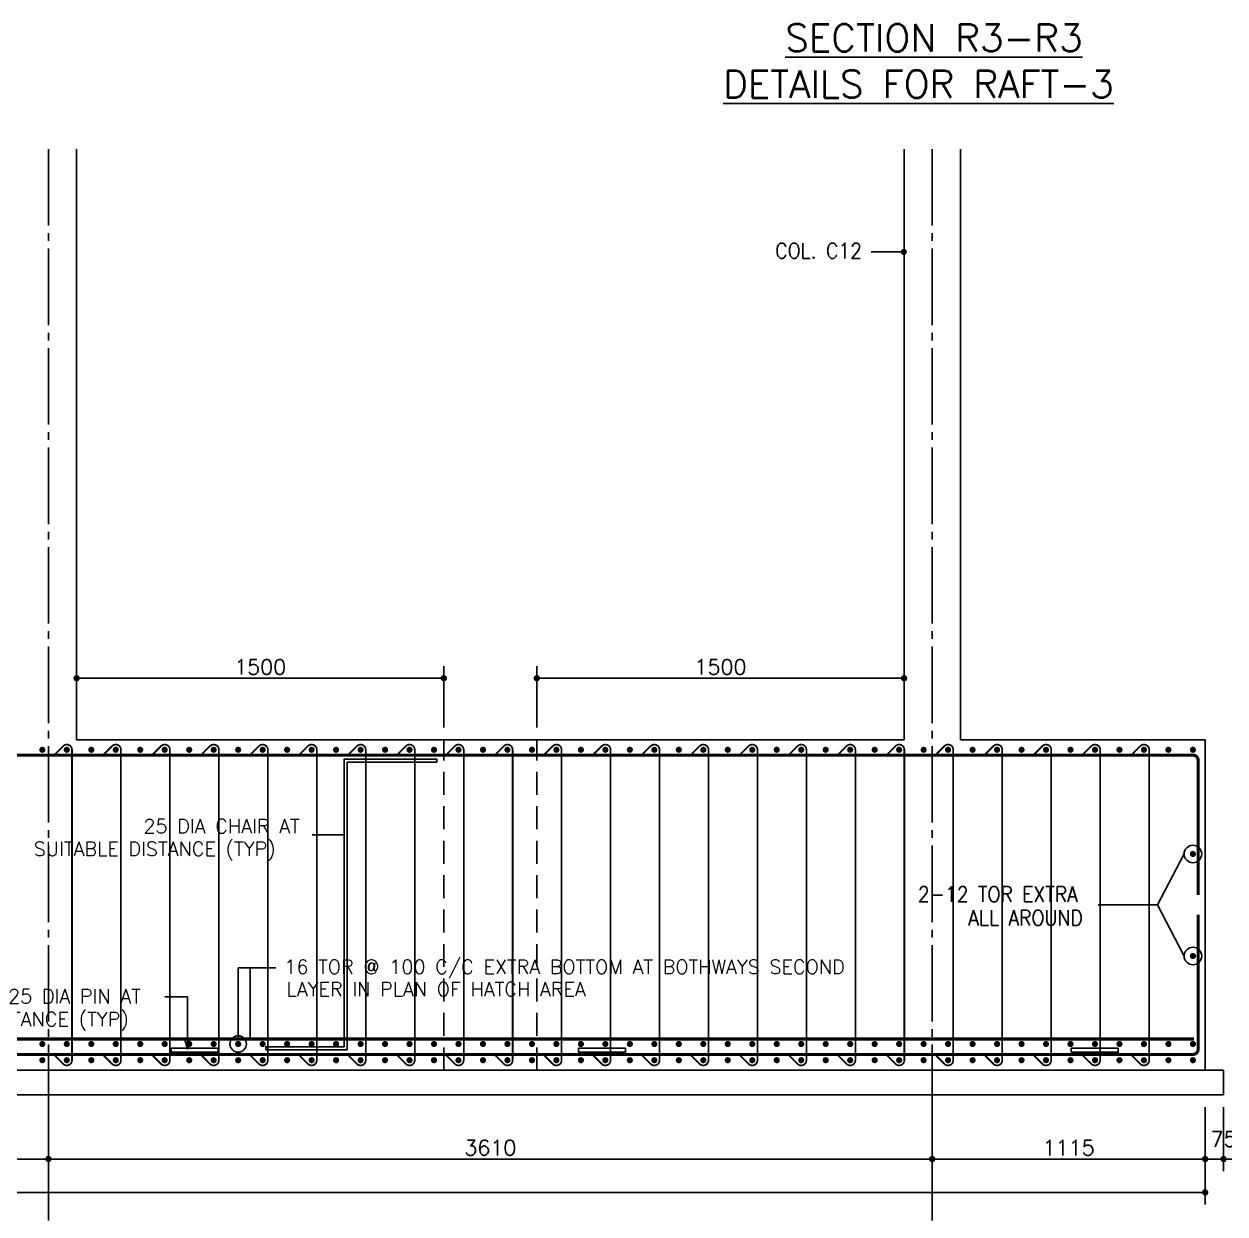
# Model space of a CAD drawing. Extents: x -200722 to 834823, y -494970 to 88783.
# Drawn here: x 472360 to 491983, y -78065 to -58631 of the extents above; entities that cross this region are included whole.
import ezdxf
from ezdxf.enums import TextEntityAlignment as Align

# ---------------------------------------------------------------- set-up
doc = ezdxf.new("R2010")
doc.units = 0
doc.header["$LTSCALE"] = 100
doc.header["$MEASUREMENT"] = 0
doc.header["$PDMODE"] = 34
for name, pattern in [('ACAD_ISO04W100', [30, 24, -3, 0, -3]), ('CL', [3.25, 2.5, -0.25, 0.25, -0.25]), ('HIDDEN', [0.375, 0.25, -0.125])]:
    doc.linetypes.add(name, pattern=pattern)
doc.layers.get('0').update_dxf_attribs({"linetype": 'CONTINUOUS'})
doc.layers.get('DEFPOINTS').update_dxf_attribs({"linetype": 'CONTINUOUS'})
for name, color, linetype in [('5', 4, 'CONTINUOUS'), ('A-Grid', 5, 'ACAD_ISO04W100'), ('BEAM', 4, 'CONTINUOUS'), ('STEEL', 6, 'CONTINUOUS'), ('TEXT', 2, 'CONTINUOUS')]:
    doc.layers.add(name, color=color, linetype=linetype)
doc.styles.add('ROMANS', font='romans.shx')
doc.styles.get("Standard").update_dxf_attribs({"font": 'simplex.shx'})
doc.dimstyles.new('01 S.K', dxfattribs={"dimtxt": 230, "dimasz": 100, "dimexe": 200, "dimexo": 100, "dimgap": 50, "dimtad": 1, "dimdec": 0, "dimzin": 0, "dimdsep": 46, "dimtxsty": 'Standard', "dimblk": 'DOT', "dimcen": 0.09, "dimclrd": 4, "dimclre": 4, "dimclrt": 4, "dimadec": 0, "dimazin": 0, "dimtfac": 1, "dimtdec": 0, "dimtofl": 0, "dimtmove": 0, "dimatfit": 3, "dimfxl": 2, "dimtolj": 1, "dimtzin": 0, "dimarcsym": 1})
doc.dimstyles.new('STANDARD$0', dxfattribs={"dimtxt": 2.5, "dimasz": 2.5, "dimexe": 2, "dimexo": 0.7, "dimgap": 0.9, "dimtad": 1, "dimdec": 0, "dimdsep": 46, "dimtxsty": 'ROMANS', "dimcen": 0.09, "dimclrd": 4, "dimclre": 4, "dimclrt": 3, "dimadec": 0, "dimazin": 0, "dimtfac": 1, "dimtdec": 0, "dimtmove": 0, "dimatfit": 3, "dimfxl": 1, "dimtolj": 1, "dimtzin": 0, "dimarcsym": 0})

# ---------------------------------------------------------------- blocks, each defined once
blk = doc.blocks.new('DOT')
at = {"color": 0, "linetype": 'ByBlock'}
blk.add_line((-0.5, 0), (-1, 0), dxfattribs=at)
at = {"color": 0, "linetype": 'ByBlock', "const_width": 0.5}
blk.add_lwpolyline([(-0.25, 0, 1), (0.25, 0, 1)], format="xyb", close=True, dxfattribs=at)
blk = doc.blocks.new('*D754')
at = {"layer": 'BEAM', "color": 0, "lineweight": -2, "transparency": 16777216}
for p, q in [((494319, -62119), (492899, -62119)), ((493099, -76015), (493099, -62223)), ((494319, -76119), (492899, -76119))]:
    blk.add_line(p, q, dxfattribs=at)
at = {"layer": 'DEFPOINTS', "color": 0, "lineweight": -3, "transparency": 16777216}
for p in [(493099, -62119), (494519, -62119), (494519, -76119)]:
    blk.add_point(p, dxfattribs=at)
at = {"layer": 'BEAM', "color": 0, "lineweight": -2, "transparency": 16777216, "xscale": 104, "yscale": 104, "zscale": 104}
for p, rotation in [((493099, -62119), 90), ((493099, -76119), 270)]:
    blk.add_blockref('DOT', p, dxfattribs=dict(at, rotation=rotation))
at = {"layer": 'BEAM', "color": 0, "transparency": 16777216, "insert": (492915, -69119), "char_height": 248, "attachment_point": 5, "rotation": 90}
blk.add_mtext('\\A1;{\\C4;MINI. 3500 OR UP TO GOOD SOIL}', dxfattribs=at)
blk = doc.blocks.new('_DOT')
at = {"color": 0, "linetype": 'ByBlock'}
blk.add_line((-0.5, 0), (-1, 0), dxfattribs=at)
at = {"color": 0, "linetype": 'ByBlock', "const_width": 0.5}
blk.add_lwpolyline([(-0.25, 0, 1), (0.25, 0, 1)], format="xyb", close=True, dxfattribs=at)
blk = doc.blocks.new('*D936')
at = {"layer": 'BEAM', "color": 0, "lineweight": -2, "transparency": 16777216}
for p, q in [((491659, -76319), (491659, -77368)), ((491959, -76319), (491959, -77368)), ((491555, -77168), (491451, -77168)), ((491959, -77168), (491659, -77168)), ((492063, -77168), (492167, -77168))]:
    blk.add_line(p, q, dxfattribs=at)
at = {"layer": 'DEFPOINTS', "color": 0, "lineweight": -3, "transparency": 16777216}
for p in [(491659, -76119), (491959, -76119), (491659, -77168)]:
    blk.add_point(p, dxfattribs=at)
at = {"layer": 'BEAM', "color": 0, "lineweight": -2, "transparency": 16777216, "xscale": 104, "yscale": 104, "zscale": 104}
blk.add_blockref('DOT', (491659, -77168), dxfattribs=at)
at = {"layer": 'BEAM', "color": 0, "lineweight": -2, "transparency": 16777216, "xscale": 104, "yscale": 104, "zscale": 104, "rotation": 180}
blk.add_blockref('DOT', (491959, -77168), dxfattribs=at)
at = {"layer": 'BEAM', "color": 0, "transparency": 16777216, "insert": (491959, -76843), "char_height": 248, "attachment_point": 5}
blk.add_mtext('\\A1;75', dxfattribs=at)
blk = doc.blocks.new('*D937')
at = {"layer": 'BEAM', "color": 0, "lineweight": -2, "transparency": 16777216}
for p, q in [((436139, -76319), (436139, -77913)), ((491659, -76319), (491659, -77913)), ((491555, -77713), (436243, -77713))]:
    blk.add_line(p, q, dxfattribs=at)
at = {"layer": 'DEFPOINTS', "color": 0, "lineweight": -3, "transparency": 16777216}
for p in [(436139, -76119), (491659, -76119, 29786), (436139, -77713)]:
    blk.add_point(p, dxfattribs=at)
at = {"layer": 'BEAM', "color": 0, "lineweight": -2, "transparency": 16777216, "xscale": 104, "yscale": 104, "zscale": 104, "rotation": 180}
blk.add_blockref('DOT', (436139, -77713), dxfattribs=at)
at = {"layer": 'BEAM', "color": 0, "lineweight": -2, "transparency": 16777216, "xscale": 104, "yscale": 104, "zscale": 104}
blk.add_blockref('DOT', (491659, -77713), dxfattribs=at)
at = {"layer": 'BEAM', "color": 0, "transparency": 16777216, "insert": (463899, -77529), "char_height": 248, "attachment_point": 5}
blk.add_mtext('\\A1;13880', dxfattribs=at)
blk = doc.blocks.new('*D938')
at = {"layer": 'BEAM', "color": 0, "lineweight": -2, "transparency": 16777216}
for p, q in [((487199, -76319), (487199, -77368)), ((491659, -76319), (491659, -77368)), ((491555, -77168), (487303, -77168))]:
    blk.add_line(p, q, dxfattribs=at)
at = {"layer": 'DEFPOINTS', "color": 0, "lineweight": -3, "transparency": 16777216}
for p in [(487199, -76119, 29786), (491659, -76119, 29786), (487199, -77168)]:
    blk.add_point(p, dxfattribs=at)
at = {"layer": 'BEAM', "color": 0, "lineweight": -2, "transparency": 16777216, "xscale": 104, "yscale": 104, "zscale": 104, "rotation": 180}
blk.add_blockref('DOT', (487199, -77168), dxfattribs=at)
at = {"layer": 'BEAM', "color": 0, "lineweight": -2, "transparency": 16777216, "xscale": 104, "yscale": 104, "zscale": 104}
blk.add_blockref('DOT', (491659, -77168), dxfattribs=at)
at = {"layer": 'BEAM', "color": 0, "transparency": 16777216, "insert": (489429, -76984), "char_height": 248, "attachment_point": 5}
blk.add_mtext('\\A1;1115', dxfattribs=at)
blk = doc.blocks.new('*D939')
at = {"layer": 'BEAM', "color": 0, "lineweight": -2, "transparency": 16777216}
for p, q in [((455039, -76319), (455039, -77368)), ((472759, -76319), (472759, -77368)), ((472655, -77168), (455143, -77168))]:
    blk.add_line(p, q, dxfattribs=at)
at = {"layer": 'DEFPOINTS', "color": 0, "lineweight": -3, "transparency": 16777216}
for p in [(455039, -76119, 29786), (472759, -76119, 29786), (455039, -77168)]:
    blk.add_point(p, dxfattribs=at)
at = {"layer": 'BEAM', "color": 0, "lineweight": -2, "transparency": 16777216, "xscale": 104, "yscale": 104, "zscale": 104, "rotation": 180}
blk.add_blockref('DOT', (455039, -77168), dxfattribs=at)
at = {"layer": 'BEAM', "color": 0, "lineweight": -2, "transparency": 16777216, "xscale": 104, "yscale": 104, "zscale": 104}
blk.add_blockref('DOT', (472759, -77168), dxfattribs=at)
at = {"layer": 'BEAM', "color": 0, "transparency": 16777216, "insert": (463899, -76984), "char_height": 248, "attachment_point": 5}
blk.add_mtext('\\A1;4430', dxfattribs=at)
blk = doc.blocks.new('*D940')
at = {"layer": 'BEAM', "color": 0, "lineweight": -2, "transparency": 16777216}
for p, q in [((472759, -76319), (472759, -77368)), ((487199, -76319), (487199, -77368)), ((472863, -77168), (487095, -77168))]:
    blk.add_line(p, q, dxfattribs=at)
at = {"layer": 'DEFPOINTS', "color": 0, "lineweight": -3, "transparency": 16777216}
for p in [(472759, -76119, 29786), (487199, -76119, 29786), (487199, -77168)]:
    blk.add_point(p, dxfattribs=at)
at = {"layer": 'BEAM', "color": 0, "lineweight": -2, "transparency": 16777216, "xscale": 104, "yscale": 104, "zscale": 104, "rotation": 180}
blk.add_blockref('DOT', (472759, -77168), dxfattribs=at)
at = {"layer": 'BEAM', "color": 0, "lineweight": -2, "transparency": 16777216, "xscale": 104, "yscale": 104, "zscale": 104}
blk.add_blockref('DOT', (487199, -77168), dxfattribs=at)
at = {"layer": 'BEAM', "color": 0, "transparency": 16777216, "insert": (479979, -76984), "char_height": 248, "attachment_point": 5}
blk.add_mtext('\\A1;3610', dxfattribs=at)
blk = doc.blocks.new('*D941')
at = {"layer": 'BEAM', "color": 0, "lineweight": -2, "transparency": 16777216}
for p, q in [((473219, -70119), (473219, -69116)), ((479219, -70119), (479219, -69116)), ((473323, -69316), (479115, -69316))]:
    blk.add_line(p, q, dxfattribs=at)
at = {"layer": 'DEFPOINTS', "color": 0, "lineweight": -3, "transparency": 16777216}
for p in [(479219, -69316), (473219, -70319, -18287), (479219, -70319, 26393)]:
    blk.add_point(p, dxfattribs=at)
at = {"layer": 'BEAM', "color": 0, "lineweight": -2, "transparency": 16777216, "xscale": 104, "yscale": 104, "zscale": 104, "rotation": 180}
blk.add_blockref('DOT', (473219, -69316), dxfattribs=at)
at = {"layer": 'BEAM', "color": 0, "lineweight": -2, "transparency": 16777216, "xscale": 104, "yscale": 104, "zscale": 104}
blk.add_blockref('DOT', (479219, -69316), dxfattribs=at)
at = {"layer": 'BEAM', "color": 0, "transparency": 16777216, "insert": (476219, -69132), "char_height": 248, "attachment_point": 5}
blk.add_mtext('\\A1;1500', dxfattribs=at)
blk = doc.blocks.new('*D946')
at = {"layer": 'BEAM', "color": 0, "lineweight": -2, "transparency": 16777216}
for p, q in [((480739, -70119), (480739, -69116)), ((486739, -70119), (486739, -69116)), ((486635, -69316), (480843, -69316))]:
    blk.add_line(p, q, dxfattribs=at)
at = {"layer": 'DEFPOINTS', "color": 0, "lineweight": -3, "transparency": 16777216}
for p in [(480739, -69316), (480739, -70319, 15074), (486739, -70319, -29606)]:
    blk.add_point(p, dxfattribs=at)
at = {"layer": 'BEAM', "color": 0, "lineweight": -2, "transparency": 16777216, "xscale": 104, "yscale": 104, "zscale": 104, "rotation": 180}
blk.add_blockref('DOT', (480739, -69316), dxfattribs=at)
at = {"layer": 'BEAM', "color": 0, "lineweight": -2, "transparency": 16777216, "xscale": 104, "yscale": 104, "zscale": 104}
blk.add_blockref('DOT', (486739, -69316), dxfattribs=at)
at = {"layer": 'BEAM', "color": 0, "transparency": 16777216, "insert": (483739, -69132), "char_height": 248, "attachment_point": 5}
blk.add_mtext('\\A1;1500', dxfattribs=at)

msp = doc.modelspace()

# ---------------------------------------------------------------- linework, layer by layer
at = {"layer": '5', "color": 18, "lineweight": -3, "ltscale": 0.4, "true_color": 0x000000}
for p, q in [((473218.8, -70319.2, -29786.5), (473218.8, -60673.1, -29786.5)), ((486738.8, -70319.2), (486738.8, -60673.1)), ((487658.8, -70319.2), (487658.8, -60673.1)), ((473218.8, -70319.2, -29786.5), (486738.8, -70319.2, -29786.5)), ((487658.8, -70319.2, -29786.5), (491658.8, -70319.2, -29786.5)), ((491658.8, -75719.2), (491658.8, -70319.2)), ((435838.8, -75719.2, -29786.5), (491958.8, -75719.2, -29786.5)), ((491958.8, -76119.2), (491958.8, -75719.2)), ((435838.8, -76119.2, -29786.5), (491958.8, -76119.2, -29786.5))]:
    msp.add_line(p, q, dxfattribs=at)
at = {"layer": '5', "color": 2, "linetype": 'HIDDEN', "lineweight": -3, "ltscale": 15}
for p, q in [((479218.8, -75719.2), (479218.8, -70319.2)), ((480738.8, -75719.2), (480738.8, -70319.2))]:
    msp.add_line(p, q, dxfattribs=at)
at = {"layer": 'A-Grid', "color": 8, "linetype": 'CL', "ltscale": 5}
for points in [[(472758.8, -60673.1), (472758.8, -78357.7)], [(487198.8, -60673.1), (487198.8, -78357.7)]]:
    msp.add_lwpolyline(points, dxfattribs=at)
at = {"layer": 'STEEL', "color": 18, "lineweight": -3, "ltscale": 0.4, "true_color": 0x000000, "const_width": 50}
for points in [[(472633.8, -70484.2, -1), (472683.8, -70484.2, -1)], [(473033.8, -70484.2, -1), (473083.8, -70484.2, -1)], [(473433.8, -70484.2, -1), (473483.8, -70484.2, -1)], [(473833.8, -70484.2, -1), (473883.8, -70484.2, -1)], [(474233.8, -70484.2, -1), (474283.8, -70484.2, -1)], [(474633.8, -70484.2, -1), (474683.8, -70484.2, -1)], [(475033.8, -70484.2, -1), (475083.8, -70484.2, -1)], [(475433.8, -70484.2, -1), (475483.8, -70484.2, -1)], [(475833.8, -70484.2, -1), (475883.8, -70484.2, -1)], [(476233.8, -70484.2, -1), (476283.8, -70484.2, -1)], [(476633.8, -70484.2, -1), (476683.8, -70484.2, -1)], [(477033.8, -70484.2, -1), (477083.8, -70484.2, -1)], [(477433.8, -70484.2, -1), (477483.8, -70484.2, -1)], [(477833.8, -70484.2, -1), (477883.8, -70484.2, -1)], [(478233.8, -70484.2, -1), (478283.8, -70484.2, -1)], [(478633.8, -70484.2, -1), (478683.8, -70484.2, -1)], [(479033.8, -70484.2, -1), (479083.8, -70484.2, -1)], [(479433.8, -70484.2, -1), (479483.8, -70484.2, -1)], [(479833.8, -70484.2, -1), (479883.8, -70484.2, -1)], [(480233.8, -70484.2, -1), (480283.8, -70484.2, -1)], [(480633.8, -70484.2, -1), (480683.8, -70484.2, -1)], [(481033.8, -70484.2, -1), (481083.8, -70484.2, -1)], [(481433.8, -70484.2, -1), (481483.8, -70484.2, -1)], [(481833.8, -70484.2, -1), (481883.8, -70484.2, -1)], [(482233.8, -70484.2, -1), (482283.8, -70484.2, -1)], [(482633.8, -70484.2, -1), (482683.8, -70484.2, -1)], [(483033.8, -70484.2, -1), (483083.8, -70484.2, -1)], [(483433.8, -70484.2, -1), (483483.8, -70484.2, -1)], [(483833.8, -70484.2, -1), (483883.8, -70484.2, -1)], [(484233.8, -70484.2, -1), (484283.8, -70484.2, -1)], [(484633.8, -70484.2, -1), (484683.8, -70484.2, -1)], [(485033.8, -70484.2, -1), (485083.8, -70484.2, -1)], [(485433.8, -70484.2, -1), (485483.8, -70484.2, -1)], [(485833.8, -70484.2, -1), (485883.8, -70484.2, -1)], [(486233.8, -70484.2, -1), (486283.8, -70484.2, -1)], [(486633.8, -70484.2, -1), (486683.8, -70484.2, -1)], [(487033.8, -70484.2, -1), (487083.8, -70484.2, -1)], [(487433.8, -70484.2, -1), (487483.8, -70484.2, -1)], [(487833.8, -70484.2, -1), (487883.8, -70484.2, -1)], [(488233.8, -70484.2, -1), (488283.8, -70484.2, -1)], [(488633.8, -70484.2, -1), (488683.8, -70484.2, -1)], [(489033.8, -70484.2, -1), (489083.8, -70484.2, -1)], [(489433.8, -70484.2, -1), (489483.8, -70484.2, -1)], [(489833.8, -70484.2, -1), (489883.8, -70484.2, -1)], [(490233.8, -70484.2, -1), (490283.8, -70484.2, -1)], [(490633.8, -70484.2, -1), (490683.8, -70484.2, -1)], [(491033.8, -70484.2, -1), (491083.8, -70484.2, -1)], [(491433.8, -70484.2, -1), (491483.8, -70484.2, -1)], [(491483.8, -72185.8, -1), (491433.8, -72185.8, -1)], [(491483.8, -73852.5, -1), (491433.8, -73852.5, -1)], [(472633.8, -75289.7, 1), (472683.8, -75289.7, 1)], [(473033.8, -75289.7, 1), (473083.8, -75289.7, 1)], [(473433.8, -75289.7, 1), (473483.8, -75289.7, 1)], [(473833.8, -75289.7, 1), (473883.8, -75289.7, 1)], [(474233.8, -75289.7, 1), (474283.8, -75289.7, 1)], [(474633.8, -75289.7, 1), (474683.8, -75289.7, 1)], [(475033.8, -75289.7, 1), (475083.8, -75289.7, 1)], [(475433.8, -75289.7, 1), (475483.8, -75289.7, 1)], [(475833.8, -75289.7, 1), (475883.8, -75289.7, 1)], [(476233.8, -75289.7, 1), (476283.8, -75289.7, 1)], [(476633.8, -75289.7, 1), (476683.8, -75289.7, 1)], [(477033.8, -75289.7, 1), (477083.8, -75289.7, 1)], [(477433.8, -75289.7, 1), (477483.8, -75289.7, 1)], [(477833.8, -75289.7, 1), (477883.8, -75289.7, 1)], [(478233.8, -75289.7, 1), (478283.8, -75289.7, 1)], [(478633.8, -75289.7, 1), (478683.8, -75289.7, 1)], [(479033.8, -75289.7, 1), (479083.8, -75289.7, 1)], [(479433.8, -75289.7, 1), (479483.8, -75289.7, 1)], [(479833.8, -75289.7, 1), (479883.8, -75289.7, 1)], [(480233.8, -75289.7, 1), (480283.8, -75289.7, 1)], [(480633.8, -75289.7, 1), (480683.8, -75289.7, 1)], [(481033.8, -75289.7, 1), (481083.8, -75289.7, 1)], [(481433.8, -75289.7, 1), (481483.8, -75289.7, 1)], [(481833.8, -75289.7, 1), (481883.8, -75289.7, 1)], [(482233.8, -75289.7, 1), (482283.8, -75289.7, 1)], [(482633.8, -75289.7, 1), (482683.8, -75289.7, 1)], [(483033.8, -75289.7, 1), (483083.8, -75289.7, 1)], [(483433.8, -75289.7, 1), (483483.8, -75289.7, 1)], [(483833.8, -75289.7, 1), (483883.8, -75289.7, 1)], [(484233.8, -75289.7, 1), (484283.8, -75289.7, 1)], [(484633.8, -75289.7, 1), (484683.8, -75289.7, 1)], [(485033.8, -75289.7, 1), (485083.8, -75289.7, 1)], [(485433.8, -75289.7, 1), (485483.8, -75289.7, 1)], [(485833.8, -75289.7, 1), (485883.8, -75289.7, 1)], [(486233.8, -75289.7, 1), (486283.8, -75289.7, 1)], [(486633.8, -75289.7, 1), (486683.8, -75289.7, 1)], [(487033.8, -75289.7, 1), (487083.8, -75289.7, 1)], [(487433.8, -75289.7, 1), (487483.8, -75289.7, 1)], [(487833.8, -75289.7, 1), (487883.8, -75289.7, 1)], [(488233.8, -75289.7, 1), (488283.8, -75289.7, 1)], [(488633.8, -75289.7, 1), (488683.8, -75289.7, 1)], [(489033.8, -75289.7, 1), (489083.8, -75289.7, 1)], [(489433.8, -75289.7, 1), (489483.8, -75289.7, 1)], [(489833.8, -75289.7, 1), (489883.8, -75289.7, 1)], [(490233.8, -75289.7, 1), (490283.8, -75289.7, 1)], [(490633.8, -75289.7, 1), (490683.8, -75289.7, 1)], [(491033.8, -75289.7, 1), (491083.8, -75289.7, 1)], [(491433.8, -75289.7, 1), (491483.8, -75289.7, 1)], [(472633.8, -75554.2, 1), (472683.8, -75554.2, 1)], [(473033.8, -75554.2, 1), (473083.8, -75554.2, 1)], [(473433.8, -75554.2, 1), (473483.8, -75554.2, 1)], [(473833.8, -75554.2, 1), (473883.8, -75554.2, 1)], [(474233.8, -75554.2, 1), (474283.8, -75554.2, 1)], [(474633.8, -75554.2, 1), (474683.8, -75554.2, 1)], [(475033.8, -75554.2, 1), (475083.8, -75554.2, 1)], [(475433.8, -75554.2, 1), (475483.8, -75554.2, 1)], [(475833.8, -75554.2, 1), (475883.8, -75554.2, 1)], [(476233.8, -75554.2, 1), (476283.8, -75554.2, 1)], [(476633.8, -75554.2, 1), (476683.8, -75554.2, 1)], [(477033.8, -75554.2, 1), (477083.8, -75554.2, 1)], [(477433.8, -75554.2, 1), (477483.8, -75554.2, 1)], [(477833.8, -75554.2, 1), (477883.8, -75554.2, 1)], [(478233.8, -75554.2, 1), (478283.8, -75554.2, 1)], [(478633.8, -75554.2, 1), (478683.8, -75554.2, 1)], [(479033.8, -75554.2, 1), (479083.8, -75554.2, 1)], [(479433.8, -75554.2, 1), (479483.8, -75554.2, 1)], [(479833.8, -75554.2, 1), (479883.8, -75554.2, 1)], [(480233.8, -75554.2, 1), (480283.8, -75554.2, 1)], [(480633.8, -75554.2, 1), (480683.8, -75554.2, 1)], [(481033.8, -75554.2, 1), (481083.8, -75554.2, 1)], [(481433.8, -75554.2, 1), (481483.8, -75554.2, 1)], [(481833.8, -75554.2, 1), (481883.8, -75554.2, 1)], [(482233.8, -75554.2, 1), (482283.8, -75554.2, 1)], [(482633.8, -75554.2, 1), (482683.8, -75554.2, 1)], [(483033.8, -75554.2, 1), (483083.8, -75554.2, 1)], [(483433.8, -75554.2, 1), (483483.8, -75554.2, 1)], [(483833.8, -75554.2, 1), (483883.8, -75554.2, 1)], [(484233.8, -75554.2, 1), (484283.8, -75554.2, 1)], [(484633.8, -75554.2, 1), (484683.8, -75554.2, 1)], [(485033.8, -75554.2, 1), (485083.8, -75554.2, 1)], [(485433.8, -75554.2, 1), (485483.8, -75554.2, 1)], [(485833.8, -75554.2, 1), (485883.8, -75554.2, 1)], [(486233.8, -75554.2, 1), (486283.8, -75554.2, 1)], [(486633.8, -75554.2, 1), (486683.8, -75554.2, 1)], [(487033.8, -75554.2, 1), (487083.8, -75554.2, 1)], [(487433.8, -75554.2, 1), (487483.8, -75554.2, 1)], [(487833.8, -75554.2, 1), (487883.8, -75554.2, 1)], [(488233.8, -75554.2, 1), (488283.8, -75554.2, 1)], [(488633.8, -75554.2, 1), (488683.8, -75554.2, 1)], [(489033.8, -75554.2, 1), (489083.8, -75554.2, 1)], [(489433.8, -75554.2, 1), (489483.8, -75554.2, 1)], [(489833.8, -75554.2, 1), (489883.8, -75554.2, 1)], [(490233.8, -75554.2, 1), (490283.8, -75554.2, 1)], [(490633.8, -75554.2, 1), (490683.8, -75554.2, 1)], [(491033.8, -75554.2, 1), (491083.8, -75554.2, 1)], [(491433.8, -75554.2, 1), (491483.8, -75554.2, 1)]]:
    msp.add_lwpolyline(points, format="xyb", close=True, dxfattribs=at)
at = {"layer": 'STEEL', "color": 40}
for points in [[(472863.7, -70559.1, 28, 28, 0), (472998.7, -70424.1, 28, 28, -0.6681786), (473143.8, -70484.2, 28, 28, 0), (473143.8, -75554.2, 28, 28, -0.6681786), (472998.7, -75614.3, 28, 28, 0), (472863.7, -75479.2, 0, 0, 0)], [(473663.7, -70559.1, 28, 28, 0), (473798.7, -70424.1, 28, 28, -0.6681786), (473943.8, -70484.2, 28, 28, 0), (473943.8, -75554.2, 28, 28, -0.6681786), (473798.7, -75614.3, 28, 28, 0), (473663.7, -75479.2, 0, 0, 0)], [(474463.7, -70559.1, 28, 28, 0), (474598.7, -70424.1, 28, 28, -0.6681786), (474743.8, -70484.2, 28, 28, 0), (474743.8, -75554.2, 28, 28, -0.6681786), (474598.7, -75614.3, 28, 28, 0), (474463.7, -75479.2, 0, 0, 0)], [(475263.7, -70559.1, 28, 28, 0), (475398.7, -70424.1, 28, 28, -0.6681786), (475543.8, -70484.2, 28, 28, 0), (475543.8, -75554.2, 28, 28, -0.6681786), (475398.7, -75614.3, 28, 28, 0), (475263.7, -75479.2, 0, 0, 0)], [(476063.7, -70559.1, 28, 28, 0), (476198.7, -70424.1, 28, 28, -0.6681786), (476343.8, -70484.2, 28, 28, 0), (476343.8, -75554.2, 28, 28, -0.6681786), (476198.7, -75614.3, 28, 28, 0), (476063.7, -75479.2, 0, 0, 0)], [(476863.7, -70559.1, 28, 28, 0), (476998.7, -70424.1, 28, 28, -0.6681786), (477143.8, -70484.2, 28, 28, 0), (477143.8, -75554.2, 28, 28, -0.6681786), (476998.7, -75614.3, 28, 28, 0), (476863.7, -75479.2, 0, 0, 0)], [(477663.7, -70559.1, 28, 28, 0), (477798.7, -70424.1, 28, 28, -0.6681786), (477943.8, -70484.2, 28, 28, 0), (477943.8, -75554.2, 28, 28, -0.6681786), (477798.7, -75614.3, 28, 28, 0), (477663.7, -75479.2, 0, 0, 0)], [(478463.7, -70559.1, 28, 28, 0), (478598.7, -70424.1, 28, 28, -0.6681786), (478743.8, -70484.2, 28, 28, 0), (478743.8, -75554.2, 28, 28, -0.6681786), (478598.7, -75614.3, 28, 28, 0), (478463.7, -75479.2, 0, 0, 0)], [(479263.7, -70559.1, 28, 28, 0), (479398.7, -70424.1, 28, 28, -0.6681786), (479543.8, -70484.2, 28, 28, 0), (479543.8, -75554.2, 28, 28, -0.6681786), (479398.7, -75614.3, 28, 28, 0), (479263.7, -75479.2, 0, 0, 0)], [(480063.7, -70559.1, 28, 28, 0), (480198.7, -70424.1, 28, 28, -0.6681786), (480343.8, -70484.2, 28, 28, 0), (480343.8, -75554.2, 28, 28, -0.6681786), (480198.7, -75614.3, 28, 28, 0), (480063.7, -75479.2, 0, 0, 0)], [(480863.7, -70559.1, 28, 28, 0), (480998.7, -70424.1, 28, 28, -0.6681786), (481143.8, -70484.2, 28, 28, 0), (481143.8, -75554.2, 28, 28, -0.6681786), (480998.7, -75614.3, 28, 28, 0), (480863.7, -75479.2, 0, 0, 0)], [(481663.7, -70559.1, 28, 28, 0), (481798.7, -70424.1, 28, 28, -0.6681786), (481943.8, -70484.2, 28, 28, 0), (481943.8, -75554.2, 28, 28, -0.6681786), (481798.7, -75614.3, 28, 28, 0), (481663.7, -75479.2, 0, 0, 0)], [(482463.7, -70559.1, 28, 28, 0), (482598.7, -70424.1, 28, 28, -0.6681786), (482743.8, -70484.2, 28, 28, 0), (482743.8, -75554.2, 28, 28, -0.6681786), (482598.7, -75614.3, 28, 28, 0), (482463.7, -75479.2, 0, 0, 0)], [(483263.7, -70559.1, 28, 28, 0), (483398.7, -70424.1, 28, 28, -0.6681786), (483543.8, -70484.2, 28, 28, 0), (483543.8, -75554.2, 28, 28, -0.6681786), (483398.7, -75614.3, 28, 28, 0), (483263.7, -75479.2, 0, 0, 0)], [(484063.7, -70559.1, 28, 28, 0), (484198.7, -70424.1, 28, 28, -0.6681786), (484343.8, -70484.2, 28, 28, 0), (484343.8, -75554.2, 28, 28, -0.6681786), (484198.7, -75614.3, 28, 28, 0), (484063.7, -75479.2, 0, 0, 0)], [(484863.7, -70559.1, 28, 28, 0), (484998.7, -70424.1, 28, 28, -0.6681786), (485143.8, -70484.2, 28, 28, 0), (485143.8, -75554.2, 28, 28, -0.6681786), (484998.7, -75614.3, 28, 28, 0), (484863.7, -75479.2, 0, 0, 0)], [(485663.7, -70559.1, 28, 28, 0), (485798.7, -70424.1, 28, 28, -0.6681786), (485943.8, -70484.2, 28, 28, 0), (485943.8, -75554.2, 28, 28, -0.6681786), (485798.7, -75614.3, 28, 28, 0), (485663.7, -75479.2, 0, 0, 0)], [(486463.7, -70559.1, 28, 28, 0), (486598.7, -70424.1, 28, 28, -0.6681786), (486743.8, -70484.2, 28, 28, 0), (486743.8, -75554.2, 28, 28, -0.6681786), (486598.7, -75614.3, 28, 28, 0), (486463.7, -75479.2, 0, 0, 0)], [(487263.7, -70559.1, 28, 28, 0), (487398.7, -70424.1, 28, 28, -0.6681786), (487543.8, -70484.2, 28, 28, 0), (487543.8, -75554.2, 28, 28, -0.6681786), (487398.7, -75614.3, 28, 28, 0), (487263.7, -75479.2, 0, 0, 0)], [(488063.7, -70559.1, 28, 28, 0), (488198.7, -70424.1, 28, 28, -0.6681786), (488343.8, -70484.2, 28, 28, 0), (488343.8, -75554.2, 28, 28, -0.6681786), (488198.7, -75614.3, 28, 28, 0), (488063.7, -75479.2, 0, 0, 0)], [(488863.7, -70559.1, 28, 28, 0), (488998.7, -70424.1, 28, 28, -0.6681786), (489143.8, -70484.2, 28, 28, 0), (489143.8, -75554.2, 28, 28, -0.6681786), (488998.7, -75614.3, 28, 28, 0), (488863.7, -75479.2, 0, 0, 0)], [(489663.7, -70559.1, 28, 28, 0), (489798.7, -70424.1, 28, 28, -0.6681786), (489943.8, -70484.2, 28, 28, 0), (489943.8, -75554.2, 28, 28, -0.6681786), (489798.7, -75614.3, 28, 28, 0), (489663.7, -75479.2, 0, 0, 0)], [(490463.7, -70559.1, 28, 28, 0), (490598.7, -70424.1, 28, 28, -0.6681786), (490743.8, -70484.2, 28, 28, 0), (490743.8, -75554.2, 28, 28, -0.6681786), (490598.7, -75614.3, 28, 28, 0), (490463.7, -75479.2, 0, 0, 0)]]:
    msp.add_lwpolyline(points, format="xyseb", dxfattribs=at)
at = {"layer": 'STEEL', "color": 18, "lineweight": -3, "ltscale": 0.4, "true_color": 0x000000, "const_width": 50.8}
for points in [[(491543.8, -72855.8), (491543.8, -70655.8, 0.4142136), (491458.8, -70570.8), (436338.8, -70570.8, 0.4142136), (436253.8, -70655.8), (436253.8, -72855.8)], [(491543.8, -73174.9), (491543.8, -75374.9, -0.4142136), (491458.8, -75459.9), (436338.8, -75459.9, -0.4142136), (436253.8, -75374.9), (436253.8, -73174.9)]]:
    msp.add_lwpolyline(points, format="xyb", dxfattribs=at)
msp.add_lwpolyline([(491479, -75207.7), (469127.1, -75207.7)], dxfattribs=at)
at = {"layer": 'STEEL', "color": 20, "lineweight": -3, "ltscale": 10, "elevation": -11499.5}
for points in [[(475534.4, -75358), (474765.4, -75358), (474765.4, -75424.5), (475534.4, -75424.5)], [(482190.2, -75358), (481421.2, -75358), (481421.2, -75424.5), (482190.2, -75424.5)], [(490239.2, -75358), (489470.2, -75358), (489470.2, -75424.5), (490239.2, -75424.5)]]:
    msp.add_lwpolyline(points, close=True, dxfattribs=at)
at = {"layer": 'TEXT', "color": 18, "true_color": 0x000000}
for p, q in [((486738.8, -62351.6), (486203.2, -62351.6)), ((491315.5, -72185.8), (490879.6, -73019.2)), ((490879.6, -73019.2), (489910.9, -73019.2)), ((490879.6, -73019.2), (491315.5, -73852.5)), ((475858.8, -75182.3), (475858.8, -74045.7)), ((475858.8, -74045.7), (476474.5, -74045.7))]:
    msp.add_line(p, q, dxfattribs=at)
at = {"layer": 'TEXT', "color": 18, "ltscale": 0.4, "true_color": 0x000000}
for p, q in [((477588.7, -71875.8, 2076.8), (477070.1, -71875.8, 2076.8)), ((476057.3, -75234.2), (476057.3, -74045.7))]:
    msp.add_line(p, q, dxfattribs=at)
at = {"layer": 'TEXT', "color": 18, "true_color": 0x000000, "const_width": 50}
msp.add_lwpolyline([(486759.9, -62351.6, -1), (486709.9, -62351.6, -1)], format="xyb", close=True, dxfattribs=at)
at = {"layer": 'TEXT', "color": 18, "ltscale": 0.4, "true_color": 0x000000, "elevation": 2076.8}
msp.add_lwpolyline([(479106.9, -70687.6), (477638.7, -70687.6), (477638.7, -75383.3), (476310.4, -75383.3), (476310.4, -75333.3), (477588.7, -75333.3), (477588.7, -70637.6), (479106.9, -70637.6), (479106.9, -70687.6)], dxfattribs=at)
at = {"layer": 'TEXT', "color": 18, "true_color": 0x000000}
for centre, radius in [((491458.8, -72185.8), 143.3), ((491458.8, -73852.5), 143.3), ((475858.8, -75289.7), 133.9)]:
    msp.add_circle(centre, radius, dxfattribs=at)

# ---------------------------------------------------------------- texts
for s, height, p in [('%%USECTION R3-R3', 450, (484796.8, -59080.7, -2076.8)), ('%%UDETAILS FOR RAFT-3', 450, (483781.4, -59837.1, -2076.8)), ('16 TOR @ 100 C/C EXTRA BOTTOM AT BOTHWAYS SECOND', 230, (476613.3, -74143.9, -11499.5)), ('LAYER IN PLAN OF HATCH AREA', 230, (476648.7, -74509.5, -11499.5))]:
    msp.add_text(s, height=height, dxfattribs=at).set_placement(p)
at = {"layer": 'TEXT', "color": 18, "true_color": 0x000000, "width": 0.9}
for s, p in [('COL. C12', (484634.5, -62333.4, -29786.5)), ('2-12 TOR EXTRA', (486964.4, -72842.9, -29786.5)), ('ALL AROUND', (487789.4, -73228.8, -29786.5))]:
    msp.add_text(s, height=250, dxfattribs=at).set_placement(p, align=Align.MIDDLE_LEFT)
at = {"layer": 'TEXT', "color": 18, "true_color": 0x000000}
for s, p in [('25 DIA CHAIR AT', (474310.9, -71730.8, 2076.8)), ('SUITABLE DISTANCE (TYP)', (472518.1, -72102.6, 2076.8)), ('25 DIA PIN AT', (472099.9, -74510.6, -11499.5)), ('SUITABLE DISTANCE (TYP)', (470117.5, -74882.5, -11499.5))]:
    msp.add_text(s, height=230, dxfattribs=at).set_placement(p, align=Align.MIDDLE_LEFT)

# ---------------------------------------------------------------- dimensions: what is measured, and where the dimension line sits
at = {"layer": 'BEAM', "color": 18, "true_color": 0x000000}
dim = msp.add_linear_dim(base=(493098.9, -62119.2, -48073.5), p1=(494519.1, -76119.2, -48073.5), p2=(494519.1, -62119.2, -48073.5), angle=90, text='{\\C4;MINI. <> OR UP TO GOOD SOIL}', dimstyle='STANDARD$0', override={"dimscale": 8, "dimtxt": 31, "dimasz": 13, "dimexe": 25, "dimexo": 25, "dimgap": 7.5, "dimlfac": 0.25, "dimzin": 3, "dimtxsty": 'Standard', "dimblk": 'DOT', "dimcen": 3, "dimdle": 4, "dimclrd": 0, "dimclre": 0, "dimclrt": 0, "dimtmove": 2, "dimldrblk": 'DOT', "dimtzin": 3}, dxfattribs=at)
dim.commit()
dim.dimension.update_dxf_attribs({"geometry": '*D754', "text_midpoint": (492914.9, -69119.2, -48073.5)})
for base, p1, p2, picture, middle in [((479218.8, -69316.1, -11499.5), (473218.8, -70319.2, -29786.5), (479218.8, -70319.2, 14893.2), '*D941', (476218.8, -69132.1, -11499.5)), ((455038.8, -77167.5, -29786.5), (472758.8, -76119.2), (455038.8, -76119.2), '*D939', (463898.8, -76983.5, -29786.5)), ((487198.8, -77167.5, -29786.5), (491658.8, -76119.2), (487198.8, -76119.2), '*D938', (489428.8, -76983.5, -29786.5))]:
    dim = msp.add_linear_dim(base=base, p1=p1, p2=p2, angle=180, dimstyle='STANDARD$0', override={"dimscale": 8, "dimtxt": 31, "dimasz": 13, "dimexe": 25, "dimexo": 25, "dimgap": 7.5, "dimlfac": 0.25, "dimzin": 3, "dimtxsty": 'Standard', "dimblk": 'DOT', "dimcen": 3, "dimdle": 4, "dimclrd": 0, "dimclre": 0, "dimclrt": 0, "dimtmove": 2, "dimldrblk": 'DOT', "dimtzin": 3}, dxfattribs=at)
    dim.commit()
    dim.dimension.update_dxf_attribs({"geometry": picture, "text_midpoint": middle})
for base, p1, p2, picture, middle in [((480738.8, -69316.1, -11499.5), (486738.8, -70319.2, -41105.3), (480738.8, -70319.2, 3574.4), '*D946', (483738.8, -69132.1, -11499.5)), ((436138.8, -77712.7, -29786.5), (491658.8, -76119.2), (436138.8, -76119.2, -29786.5), '*D937', (463898.8, -77528.7, -29786.5)), ((487198.8, -77167.5, -29786.5), (472758.8, -76119.2), (487198.8, -76119.2), '*D940', (479978.8, -76983.5, -29786.5))]:
    dim = msp.add_linear_dim(base=base, p1=p1, p2=p2, dimstyle='STANDARD$0', override={"dimscale": 8, "dimtxt": 31, "dimasz": 13, "dimexe": 25, "dimexo": 25, "dimgap": 7.5, "dimlfac": 0.25, "dimzin": 3, "dimtxsty": 'Standard', "dimblk": 'DOT', "dimcen": 3, "dimdle": 4, "dimclrd": 0, "dimclre": 0, "dimclrt": 0, "dimtmove": 2, "dimldrblk": 'DOT', "dimtzin": 3}, dxfattribs=at)
    dim.commit()
    dim.dimension.update_dxf_attribs({"geometry": picture, "text_midpoint": middle})
dim = msp.add_linear_dim(base=(491658.8, -77167.5, -29786.5), p1=(491958.8, -76119.2, -29786.5), p2=(491658.8, -76119.2, -29786.5), angle=180, dimstyle='STANDARD$0', override={"dimscale": 8, "dimtxt": 31, "dimasz": 13, "dimexe": 25, "dimexo": 25, "dimgap": 7.5, "dimlfac": 0.25, "dimzin": 3, "dimtxsty": 'Standard', "dimblk": 'DOT', "dimcen": 3, "dimdle": 4, "dimclrd": 0, "dimclre": 0, "dimclrt": 0, "dimtmove": 2, "dimldrblk": 'DOT', "dimtzin": 3}, dxfattribs=at)
dim.commit()
dim.dimension.update_dxf_attribs({"geometry": '*D936', "text_midpoint": (491958.8, -76843.4, -29786.5), "dimtype": 160})

# ---------------------------------------------------------------- leaders
at = {"layer": 'TEXT', "color": 18, "true_color": 0x000000}
msp.add_leader([(475028.6, -75370.5, -11499.5), (475028.6, -74516.9, -11499.5), (474658.6, -74516.9, -11499.5)], dimstyle='01 S.K', override={"dimasz": 150, "dimtad": 0, "dimclrd": 256, "dimldrblk": 'Open30', "dimfxl": 0.18, "dimfxlon": 1}, dxfattribs=at)

doc.saveas('drawing.dxf')
